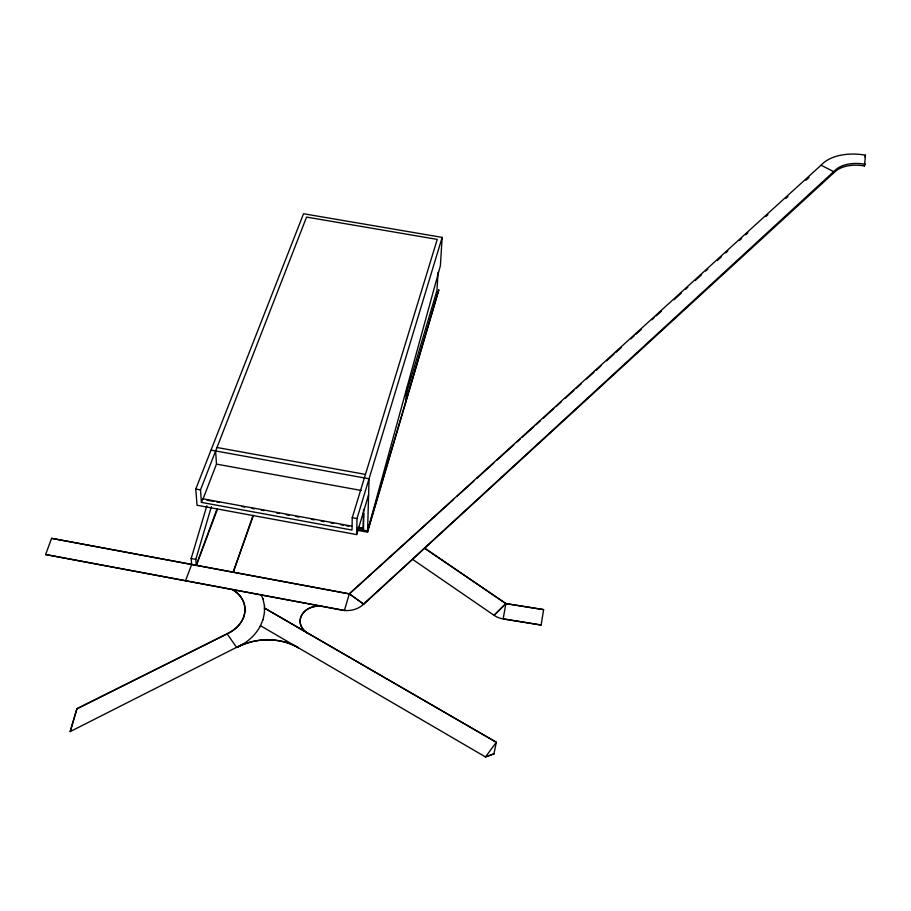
<?xml version="1.0" encoding="UTF-8"?>
<svg xmlns="http://www.w3.org/2000/svg" width="911" height="911" viewBox="0 0 911 911"><rect width="100%" height="100%" fill="white"/><g stroke="black" fill="none" stroke-linecap="round" stroke-linejoin="round"><path stroke-width="1.37" d="M45.573 554.651L51.597 538.333L349.3 593.813L363.694 604.141L835.364 171.382A33.069 20.236 13.3 0 1 861.225 165.483L864.505 165.95L865.45 155.155A48.272 29.505 13.3 0 0 821.073 165.198L349.3 593.813L344.381 610.564L45.55 554.526L344.392 610.438A21.078 16.899 -0.7 0 0 363.694 604.027L835.82 169.651A33.092 20.224 13.3 0 1 861.692 163.752L864.983 164.219M352.238 517.687L352.01 530.054L201.422 502.394L200.5 489.89L306.563 217.091L437.246 239.399L352.238 517.687L357.01 518.553L356.668 534.586L197.038 505.252L195.785 489.036L303.545 213.743L442.165 237.395L440.377 265.761L367.589 530.862L357.511 529.006M363.58 509.26L363.056 530.031L363.557 528.334L358.012 527.321M363.865 513.394L363.478 528.619L357.932 527.606M363.694 604.141L349.3 593.813M357.818 530.361L367.554 532.149L369.057 478.787L211.022 450.125M864.505 165.95L864.641 163.354M412.546 559.343L494.058 615.312A19.074 15.362 7.3 0 0 503.157 618.899L541.134 625.026L543.605 609.618L505.901 603.549L424.606 548.171L505.878 603.663L543.605 609.618M438.077 272.298L436.938 290.552L405.873 395.306M405.554 402.411L406.864 387.813M505.901 603.549L494.058 615.312L505.901 603.549L503.157 618.899L541.134 625.026M493.944 753.852L496.336 742.271L264.452 608.058L496.336 742.271L485.472 756.927L493.944 753.852L485.472 756.927L260.478 625.686M262.994 619.799L264.452 612.659M833.292 173.42L833.747 171.689L821.073 165.198M864.972 156.886L865.45 155.155M217.08 510.149L196.286 565.412L195.797 559.4L211.398 506.641M367.589 530.862L438.863 289.744L367.554 532.149M243.579 643.906L236.803 647.584L227.044 633.805A32.762 26.077 -7.3 0 0 232.362 589.599L232.351 589.485A32.762 26.077 -7.3 0 1 244.911 611.953L243.954 616.337A32.762 26.077 -7.3 0 1 227.044 633.805L76.923 708.712L70.193 731.59L243.579 643.792A52.519 41.826 -7.4 0 0 260.079 626.506M70.193 731.59L76.923 708.712M191.674 564.558L191.173 558.534L206.843 505.799M356.668 534.586L368.602 494.878M357.01 518.553L442.165 237.395M252.985 515.444L233.193 572.29L253.474 515.432M196.275 565.298L217.046 508.828M185.514 580.831L191.674 564.433M201.422 502.394L202.811 498.795L351.726 526.114M215.634 450.956L216.476 464.12L202.857 499.41L202.811 498.795M260.09 626.62L262.994 619.685M453.689 499.365L349.3 593.926L51.597 538.333M456.855 496.495L473.72 481.213M476.886 478.343L493.762 463.061M496.916 460.192L513.793 444.91M516.958 442.04L520.113 439.182M522.231 437.269L533.823 426.758M535.93 424.845L540.155 421.03M543.32 418.16L553.865 408.606M555.972 406.705L561.244 401.922M565.458 398.107L573.896 390.455M576.003 388.553L581.275 383.77M586.547 378.999L593.926 372.314M596.033 370.401L601.306 365.618M606.578 360.847L613.968 354.163M616.075 352.25L621.348 347.478M630.833 338.881L633.999 336.011M636.106 334.098L641.378 329.326M651.923 319.772L654.03 317.859M656.136 315.946L661.409 311.175M674.072 299.708L681.451 293.023M685.664 289.197L687.771 287.295M695.15 280.599L701.481 274.871M705.695 271.057L707.813 269.144M717.299 260.546L721.512 256.72M725.737 252.905L727.843 250.992M739.447 240.481L741.554 238.568M745.767 234.753L747.874 232.84M765.798 216.602L767.916 214.689M785.84 198.45L787.947 196.537M805.871 180.298L809.036 177.44M76.945 708.826L227.055 633.919M216.977 447.495L365.459 474.403M216.476 464.12L361.257 490.46M195.785 489.036L200.5 489.89M207.036 500.173L213.994 501.46M216.772 501.961L219.551 502.473M241.814 506.562L244.592 507.074M251.55 508.349L254.34 508.862M261.286 510.137L264.076 510.65M276.591 512.939L279.381 513.451M286.327 514.726L289.117 515.239M296.075 516.514L298.854 517.027M311.38 519.327L314.158 519.839M321.116 521.115L323.895 521.627M330.852 522.903L333.631 523.415M340.589 524.69L343.367 525.203M346.157 525.704L348.936 526.216M191.173 558.534L195.797 559.4M262.983 598.914L261.252 595.008M262.983 598.8L264.452 605.747M321.765 606.214L321.765 606.293A18.334 14.861 -2.5 0 0 301.609 615.255A18.334 14.861 -2.5 0 0 307.622 633.043L307.622 633.156A18.334 14.861 -2.5 0 1 301.621 615.369A18.334 14.861 -2.5 0 1 321.765 606.327M264.441 605.633L264.463 612.773M237.418 647.254L237.418 647.14A55.4 45.96 -6.5 0 1 298.421 647.71L298.432 647.823A55.4 45.96 -6.5 0 0 237.418 647.254"/></g></svg>
